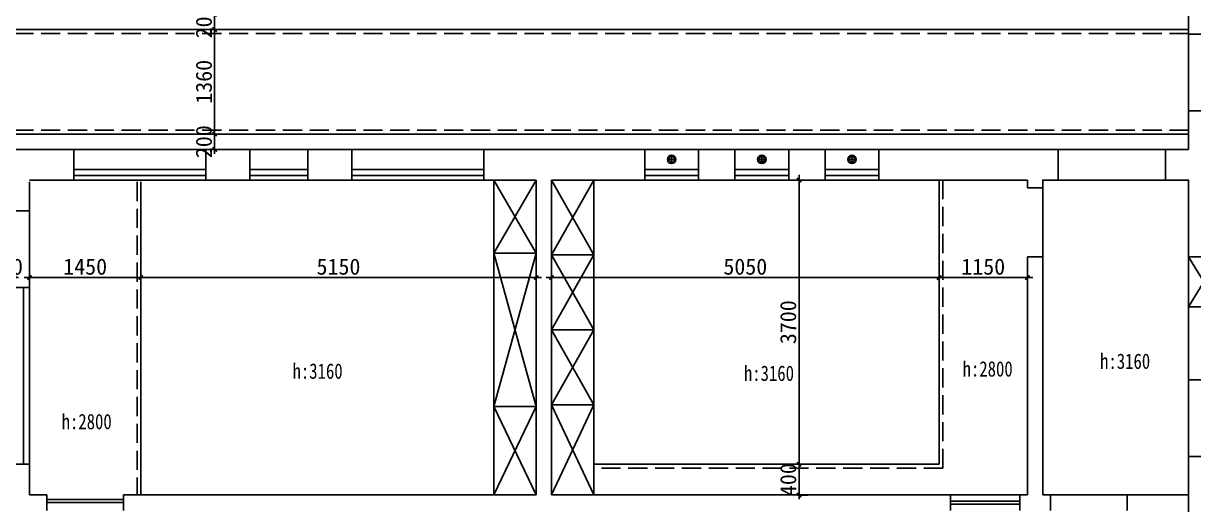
# Model space of a CAD drawing. Header units: millimetres. Extents: x 561810 to 956823, y -438984 to -391712.
# Drawn here: x 729406 to 744651, y -409128 to -402863 of the extents above; entities that cross this region are included whole.
import ezdxf

# ---------------------------------------------------------------- set-up
doc = ezdxf.new("R2010")
doc.units = ezdxf.units.MM
doc.header["$LTSCALE"] = 10
doc.header["$MEASUREMENT"] = 0
doc.linetypes.add('DASH', pattern=[0.35, 0.25, -0.1])
doc.layers.get('0').update_dxf_attribs({"linetype": 'CONTINUOUS'})
doc.layers.get('DEFPOINTS').update_dxf_attribs({"color": 1, "linetype": 'CONTINUOUS'})
for name, color, linetype in [('4-P灯具', 142, 'CONTINUOUS'), ('WALL', 7, 'CONTINUOUS'), ('WINDOW', 4, 'CONTINUOUS'), ('填充', 8, 'CONTINUOUS'), ('墙', 7, 'CONTINUOUS')]:
    doc.layers.add(name, color=color, linetype=linetype)
doc.styles.add('12', font='', dxfattribs={"width": 0.8})
doc.styles.add('施洛华标注样式', font='')
doc.styles.get('12').set_extended_font_data('SimSun')
doc.styles.get('施洛华标注样式').set_extended_font_data('SimSun')
doc.dimstyles.new('外标尺寸', dxfattribs={"dimscale": 70, "dimtxt": 3, "dimasz": 0.8, "dimexe": 0.25, "dimexo": 1, "dimgap": 0.5, "dimtad": 1, "dimdec": 0, "dimtxsty": '施洛华标注样式', "dimblk": 'ARCHTICK', "dimcen": 1.5, "dimdle": 1, "dimclrd": 250, "dimclre": 250, "dimclrt": 62, "dimadec": 0, "dimazin": 0, "dimtfac": 1, "dimtdec": 0, "dimtix": 1, "dimtmove": 1, "dimatfit": 3, "dimldrblk": 'ARCHTICK', "dimfxl": 0, "dimarcsym": 0})

# ---------------------------------------------------------------- blocks, each defined once
blk = doc.blocks.new('_ARCHTICK')
at = {"color": 0, "linetype": 'ByBlock', "const_width": 0.4}
blk.add_lwpolyline([(-0.5, -0.5), (0.5, 0.5)], dxfattribs=at)
blk = doc.blocks.new('*D349')
at = {"color": 250, "lineweight": -2}
for p, q in [((729086, -406171), (729030, -406171)), ((729086, -406288), (729086, -406153)), ((729086, -406171), (729286, -406171)), ((729286, -406288), (729286, -406153)), ((729286, -406171), (729342, -406171))]:
    blk.add_line(p, q, dxfattribs=at)
at = {"layer": 'DEFPOINTS', "color": 0}
for p in [(729286, -406171), (729086, -406358), (729286, -406358)]:
    blk.add_point(p, dxfattribs=at)
at = {"color": 250, "lineweight": -2, "xscale": 56, "yscale": 56, "zscale": 56}
blk.add_blockref('_ARCHTICK', (729086, -406171), dxfattribs=at)
at = {"color": 250, "lineweight": -2, "xscale": 56, "yscale": 56, "zscale": 56, "rotation": 180}
blk.add_blockref('_ARCHTICK', (729286, -406171), dxfattribs=at)
at = {"color": 62, "insert": (729186, -406031), "char_height": 210, "attachment_point": 5, "style": '施洛华标注样式'}
blk.add_mtext('200', dxfattribs=at)
blk = doc.blocks.new('*D350')
at = {"color": 250, "lineweight": -2}
for p, q in [((731898, -404303), (731898, -404247)), ((731999, -404303), (731880, -404303)), ((731898, -404503), (731898, -404303)), ((731999, -404503), (731880, -404503)), ((731898, -404503), (731898, -404559))]:
    blk.add_line(p, q, dxfattribs=at)
at = {"layer": 'DEFPOINTS', "color": 0}
for p in [(731898, -404303), (732069, -404303), (732069, -404503)]:
    blk.add_point(p, dxfattribs=at)
at = {"color": 250, "lineweight": -2, "xscale": 56, "yscale": 56, "zscale": 56}
for p, rotation in [((731898, -404303), 270), ((731898, -404503), 90)]:
    blk.add_blockref('_ARCHTICK', p, dxfattribs=dict(at, rotation=rotation))
at = {"color": 62, "insert": (731758, -404403), "char_height": 210, "attachment_point": 5, "rotation": 90, "style": '施洛华标注样式'}
blk.add_mtext('200', dxfattribs=at)
blk = doc.blocks.new('*D351')
at = {"color": 250, "lineweight": -2}
for p, q in [((731898, -404373), (731898, -402873)), ((731999, -402943), (731880, -402943)), ((731999, -404303), (731880, -404303))]:
    blk.add_line(p, q, dxfattribs=at)
at = {"layer": 'DEFPOINTS', "color": 0}
for p in [(731898, -402943), (732069, -402943), (732069, -404303)]:
    blk.add_point(p, dxfattribs=at)
at = {"color": 250, "lineweight": -2, "xscale": 56, "yscale": 56, "zscale": 56}
for p, rotation in [((731898, -402943), 90), ((731898, -404303), 270)]:
    blk.add_blockref('_ARCHTICK', p, dxfattribs=dict(at, rotation=rotation))
at = {"color": 62, "insert": (731758, -403623), "char_height": 210, "attachment_point": 5, "rotation": 90, "style": '施洛华标注样式'}
blk.add_mtext('1360', dxfattribs=at)
blk = doc.blocks.new('*D352')
at = {"color": 250, "lineweight": -2}
for p, q in [((731999, -402743), (731880, -402743)), ((731898, -402743), (731898, -402687)), ((731898, -402943), (731898, -402743)), ((731999, -402943), (731880, -402943)), ((731898, -402943), (731898, -402999))]:
    blk.add_line(p, q, dxfattribs=at)
at = {"layer": 'DEFPOINTS', "color": 0}
for p in [(731898, -402743), (732069, -402743), (732069, -402943)]:
    blk.add_point(p, dxfattribs=at)
at = {"color": 250, "lineweight": -2, "xscale": 56, "yscale": 56, "zscale": 56}
for p, rotation in [((731898, -402743), 270), ((731898, -402943), 90)]:
    blk.add_blockref('_ARCHTICK', p, dxfattribs=dict(at, rotation=rotation))
at = {"color": 62, "insert": (731758, -402843), "char_height": 210, "attachment_point": 5, "rotation": 90, "style": '施洛华标注样式'}
blk.add_mtext('200', dxfattribs=at)
blk = doc.blocks.new('*D353')
at = {"color": 250, "lineweight": -2}
for p, q in [((729416, -406171), (731006, -406171)), ((729486, -406288), (729486, -406153)), ((730936, -406288), (730936, -406153))]:
    blk.add_line(p, q, dxfattribs=at)
at = {"layer": 'DEFPOINTS', "color": 0}
for p in [(730936, -406171), (729486, -406358), (730936, -406358)]:
    blk.add_point(p, dxfattribs=at)
at = {"color": 250, "lineweight": -2, "xscale": 56, "yscale": 56, "zscale": 56, "rotation": 180}
blk.add_blockref('_ARCHTICK', (729486, -406171), dxfattribs=at)
at = {"color": 250, "lineweight": -2, "xscale": 56, "yscale": 56, "zscale": 56}
blk.add_blockref('_ARCHTICK', (730936, -406171), dxfattribs=at)
at = {"color": 62, "insert": (730211, -406031), "char_height": 210, "attachment_point": 5, "style": '施洛华标注样式'}
blk.add_mtext('1450', dxfattribs=at)
blk = doc.blocks.new('*D354')
at = {"color": 250, "lineweight": -2}
for p, q in [((730866, -406171), (736156, -406171)), ((730936, -406288), (730936, -406153)), ((736086, -406288), (736086, -406153))]:
    blk.add_line(p, q, dxfattribs=at)
at = {"layer": 'DEFPOINTS', "color": 0}
for p in [(736086, -406171), (730936, -406358), (736086, -406358)]:
    blk.add_point(p, dxfattribs=at)
at = {"color": 250, "lineweight": -2, "xscale": 56, "yscale": 56, "zscale": 56, "rotation": 180}
blk.add_blockref('_ARCHTICK', (730936, -406171), dxfattribs=at)
at = {"color": 250, "lineweight": -2, "xscale": 56, "yscale": 56, "zscale": 56}
blk.add_blockref('_ARCHTICK', (736086, -406171), dxfattribs=at)
at = {"color": 62, "insert": (733511, -406031), "char_height": 210, "attachment_point": 5, "style": '施洛华标注样式'}
blk.add_mtext('5150', dxfattribs=at)
blk = doc.blocks.new('*D355')
at = {"color": 250, "lineweight": -2}
for p, q in [((736216, -406171), (741406, -406171)), ((736286, -406288), (736286, -406153)), ((741336, -406288), (741336, -406153))]:
    blk.add_line(p, q, dxfattribs=at)
at = {"layer": 'DEFPOINTS', "color": 0}
for p in [(741336, -406171), (736286, -406358), (741336, -406358)]:
    blk.add_point(p, dxfattribs=at)
at = {"color": 250, "lineweight": -2, "xscale": 56, "yscale": 56, "zscale": 56, "rotation": 180}
blk.add_blockref('_ARCHTICK', (736286, -406171), dxfattribs=at)
at = {"color": 250, "lineweight": -2, "xscale": 56, "yscale": 56, "zscale": 56}
blk.add_blockref('_ARCHTICK', (741336, -406171), dxfattribs=at)
at = {"color": 62, "insert": (738811, -406031), "char_height": 210, "attachment_point": 5, "style": '施洛华标注样式'}
blk.add_mtext('5050', dxfattribs=at)
blk = doc.blocks.new('*D356')
at = {"color": 250, "lineweight": -2}
for p, q in [((741266, -406171), (742556, -406171)), ((741336, -406288), (741336, -406153)), ((742486, -406288), (742486, -406153))]:
    blk.add_line(p, q, dxfattribs=at)
at = {"layer": 'DEFPOINTS', "color": 0}
for p in [(742486, -406171), (741336, -406358), (742486, -406358)]:
    blk.add_point(p, dxfattribs=at)
at = {"color": 250, "lineweight": -2, "xscale": 56, "yscale": 56, "zscale": 56, "rotation": 180}
blk.add_blockref('_ARCHTICK', (741336, -406171), dxfattribs=at)
at = {"color": 250, "lineweight": -2, "xscale": 56, "yscale": 56, "zscale": 56}
blk.add_blockref('_ARCHTICK', (742486, -406171), dxfattribs=at)
at = {"color": 62, "insert": (741911, -406031), "char_height": 210, "attachment_point": 5, "style": '施洛华标注样式'}
blk.add_mtext('1150', dxfattribs=at)
blk = doc.blocks.new('*D357')
at = {"color": 250, "lineweight": -2}
for p, q in [((739511, -408603), (739511, -408547)), ((739624, -408603), (739494, -408603)), ((739511, -409003), (739511, -408603)), ((739624, -409003), (739494, -409003)), ((739511, -409003), (739511, -409059))]:
    blk.add_line(p, q, dxfattribs=at)
at = {"layer": 'DEFPOINTS', "color": 0}
for p in [(739511, -408603), (739694, -408603), (739694, -409003)]:
    blk.add_point(p, dxfattribs=at)
at = {"color": 250, "lineweight": -2, "xscale": 56, "yscale": 56, "zscale": 56}
for p, rotation in [((739511, -408603), 270), ((739511, -409003), 90)]:
    blk.add_blockref('_ARCHTICK', p, dxfattribs=dict(at, rotation=rotation))
at = {"color": 62, "insert": (739371, -408803), "char_height": 210, "attachment_point": 5, "rotation": 90, "style": '施洛华标注样式'}
blk.add_mtext('400', dxfattribs=at)
blk = doc.blocks.new('*D358')
at = {"color": 250, "lineweight": -2}
for p, q in [((739624, -404903), (739494, -404903)), ((739511, -408673), (739511, -404833)), ((739624, -408603), (739494, -408603))]:
    blk.add_line(p, q, dxfattribs=at)
at = {"layer": 'DEFPOINTS', "color": 0}
for p in [(739511, -404903), (739694, -404903), (739694, -408603)]:
    blk.add_point(p, dxfattribs=at)
at = {"color": 250, "lineweight": -2, "xscale": 56, "yscale": 56, "zscale": 56}
for p, rotation in [((739511, -404903), 90), ((739511, -408603), 270)]:
    blk.add_blockref('_ARCHTICK', p, dxfattribs=dict(at, rotation=rotation))
at = {"color": 62, "insert": (739371, -406753), "char_height": 210, "attachment_point": 5, "rotation": 90, "style": '施洛华标注样式'}
blk.add_mtext('3700', dxfattribs=at)

msp = doc.modelspace()

# ---------------------------------------------------------------- linework, layer by layer
at = {"color": 250}
for p, q in [((730061.7, -404502.8), (731781.7, -404502.8)), ((732356.6, -404502.8), (733111.5, -404502.8)), ((733686.4, -404502.8), (735406.4, -404502.8)), ((737501.3, -404502.8), (740551.1, -404502.8)), ((735406.4, -404902.8), (730061.7, -404902.8)), ((740551.1, -404902.8), (737501.3, -404902.8))]:
    msp.add_line(p, q, dxfattribs=at)
for points in [[(736086.3, -404902.8), (735536.3, -405852.8), (736086.3, -407852.8), (735536.3, -409002.8)], [(736086.3, -409002.8), (735536.3, -407852.8), (736086.3, -405852.8), (735536.3, -404902.8)], [(736836.3, -404902.8), (736286.3, -405877.8), (736836.3, -406852.8), (736286.3, -407827.8), (736836.3, -409002.8)], [(736286.3, -409002.8), (736836.3, -407827.8), (736286.3, -406852.8), (736836.3, -405877.8), (736286.3, -404902.8)]]:
    msp.add_lwpolyline(points, dxfattribs=at)
at = {"layer": '4-P灯具', "color": 250, "ltscale": 20}
for p, q in [((737851.3, -404577.8), (737851.3, -404687.8)), ((739026.2, -404577.8), (739026.2, -404687.8)), ((740201.1, -404577.8), (740201.1, -404687.8)), ((737906.3, -404632.8), (737796.3, -404632.8)), ((739081.2, -404632.8), (738971.2, -404632.8)), ((740256.1, -404632.8), (740146.1, -404632.8))]:
    msp.add_line(p, q, dxfattribs=at)
at = {"layer": '4-P灯具', "color": 142}
for centre in [(737851.3, -404632.8), (739026.2, -404632.8), (740201.1, -404632.8)]:
    msp.add_circle(centre, 55, dxfattribs=at)
at = {"layer": '4-P灯具', "color": 250, "ltscale": 20}
for centre in [(737851.3, -404632.8), (739026.2, -404632.8), (740201.1, -404632.8)]:
    msp.add_circle(centre, 35, dxfattribs=at)
at = {"layer": 'WALL'}
for p, q in [((744586.3, -403002.8), (744586.3, -402742.8)), ((744586.3, -403002.8), (744786.3, -403002.8)), ((744786.3, -404002.8), (744586.3, -404002.8)), ((744586.3, -404002.8), (744586.3, -404502.8)), ((730061.7, -404502.8), (729286.3, -404502.8)), ((730061.7, -404902.8), (730061.7, -404502.8)), ((731781.7, -404902.8), (731781.7, -404502.8)), ((737501.3, -404502.8), (735406.4, -404502.8)), ((735406.4, -404902.8), (735406.4, -404502.8)), ((737501.3, -404502.8), (737501.3, -404902.8)), ((740551.1, -404502.8), (742885.9, -404502.8)), ((740551.1, -404502.8), (740551.1, -404902.8)), ((742885.9, -404902.8), (742885.9, -404502.8)), ((744586.3, -404502.8), (744286.1, -404502.8)), ((744286.1, -404502.8), (744286.1, -404902.8)), ((730061.7, -404902.8), (729486.3, -404902.8)), ((735406.4, -404902.8), (736086.3, -404902.8)), ((736086.3, -404902.8), (736086.3, -409002.8)), ((736286.3, -404902.8), (736286.3, -409002.8)), ((736286.3, -404902.8), (737501.3, -404902.8)), ((740551.1, -404902.8), (742486.3, -404902.8)), ((742486.3, -404902.8), (742486.3, -405002.8)), ((742686.3, -404902.8), (742885.9, -404902.8)), ((742686.3, -404902.8), (742686.3, -405002.8)), ((744286.1, -404902.8), (744586.3, -404902.8)), ((744586.3, -404902.8), (744586.3, -405902.8)), ((729486.3, -405302.8), (729486.3, -404925.8)), ((742485.9, -405002.8), (742686.3, -405002.8)), ((729486.3, -405302.8), (729286.3, -405302.8)), ((742486.3, -405902.8), (742486.3, -409002.8)), ((742486.3, -405902.8), (742686.3, -405902.8)), ((742686.3, -405902.8), (742686.3, -409002.8)), ((744986.1, -405902.8), (744586.3, -405902.8)), ((729486.3, -406302.8), (729286.3, -406302.8)), ((729486.3, -409002.8), (729486.3, -406302.8)), ((744586.3, -406552.8), (744586.3, -407502.8)), ((744986.1, -406552.8), (744586.3, -406552.8)), ((744586.3, -407502.8), (744786.3, -407502.8)), ((744586.3, -408502.8), (744586.3, -410902.8)), ((744586.3, -408502.8), (744786.3, -408502.8)), ((729486.3, -408602.8), (729286.3, -408602.8)), ((729486.3, -408602.8), (729486.3, -409002.8)), ((729711.3, -409002.8), (729486.3, -409002.8)), ((729711.3, -409202.8), (729711.3, -409002.8)), ((736086.3, -409002.8), (730711.3, -409002.8)), ((730711.3, -409202.8), (730711.3, -409002.8)), ((730711.3, -409202.8), (730711.3, -409002.8)), ((741486.3, -409002.8), (736286.3, -409002.8)), ((741486.3, -409002.8), (741486.3, -409202.8)), ((742386.3, -409002.8), (742386.3, -409202.8)), ((742486.3, -409002.8), (742386.3, -409002.8)), ((742785.9, -409002.8), (742686.3, -409002.8)), ((742785.9, -409202.8), (742785.9, -409002.8)), ((744586.3, -409002.8), (743785.9, -409002.8)), ((743785.9, -409002.8), (743785.9, -409202.8))]:
    msp.add_line(p, q, dxfattribs=at)
for points in [[(731781.7, -404502.8), (732356.6, -404502.8), (732356.6, -404902.8), (731781.7, -404902.8)], [(733111.5, -404502.8), (733686.4, -404502.8), (733686.4, -404902.8), (733111.5, -404902.8)], [(738201.3, -404502.8), (738676.2, -404502.8), (738676.2, -404902.8), (738201.3, -404902.8)], [(739376.2, -404502.8), (739851.1, -404502.8), (739851.1, -404902.8), (739376.2, -404902.8)]]:
    msp.add_lwpolyline(points, close=True, dxfattribs=at)
at = {"layer": 'WINDOW'}
msp.add_line((729406.3, -406302.8), (729406.3, -408602.8), dxfattribs=at)
for points in [[(730061.7, -404762.8), (731781.7, -404762.8), (731781.7, -404842.8), (730061.7, -404842.8)], [(732356.6, -404762.8), (733111.5, -404762.8), (733111.5, -404842.8), (732356.6, -404842.8)], [(733686.4, -404762.8), (735406.4, -404762.8), (735406.4, -404842.8), (733686.4, -404842.8)], [(737501.3, -404762.8), (738201.3, -404762.8), (738201.3, -404842.8), (737501.3, -404842.8)], [(738676.2, -404762.8), (739376.2, -404762.8), (739376.2, -404842.8), (738676.2, -404842.8)], [(740551.1, -404762.8), (739851.1, -404762.8), (739851.1, -404842.8), (740551.1, -404842.8)]]:
    msp.add_lwpolyline(points, close=True, dxfattribs=at)
for points in [[(729711.3, -409062.8), (730711.3, -409062.8), (730711.3, -409102.8), (729711.3, -409102.8), (729711.3, -409062.8)], [(741486.3, -409082.8), (742386.3, -409082.8), (742386.3, -409122.8), (741486.3, -409122.8), (741486.3, -409082.8)]]:
    msp.add_lwpolyline(points, dxfattribs=at)
at = {"layer": '填充', "color": 142, "ltscale": 0.01}
for p, q in [((744586.3, -402942.8), (727186.3, -402942.8)), ((744586.3, -404302.8), (729086.3, -404302.8)), ((742885.9, -404502.8), (744286.1, -404502.8)), ((741336.3, -408602.8), (741336.3, -404902.8)), ((730936.3, -404925.8), (730936.3, -409002.8)), ((729486.3, -406302.8), (729486.3, -405302.8)), ((744586.3, -405902.8), (744586.3, -406552.8)), ((741336.3, -408602.8), (736836.3, -408602.8))]:
    msp.add_line(p, q, dxfattribs=at)
at = {"layer": '填充', "color": 2, "linetype": 'DASH', "ltscale": 100}
for p, q in [((744586.3, -402992.8), (727236.3, -402992.8)), ((744586.3, -404252.8), (729036.3, -404252.8)), ((741386.3, -408652.8), (741386.3, -404902.8)), ((730886.3, -404925.8), (730886.3, -409002.8)), ((741386.3, -408652.8), (736836.3, -408652.8))]:
    msp.add_line(p, q, dxfattribs=at)
at = {"layer": '填充', "color": 250, "ltscale": 0.01}
for p, q in [((735536.3, -404902.8), (735536.3, -409002.8)), ((736836.3, -404902.8), (736836.3, -409002.8)), ((735536.3, -405852.8), (736086.3, -405852.8)), ((736836.3, -405877.8), (736286.3, -405877.8)), ((736836.3, -406852.8), (736286.3, -406852.8)), ((735536.3, -407852.8), (736086.3, -407852.8)), ((736836.3, -407827.8), (736286.3, -407827.8))]:
    msp.add_line(p, q, dxfattribs=at)
at = {"layer": '填充', "color": 142, "ltscale": 0.01}
msp.add_lwpolyline([(742686.3, -409002.8), (744586.3, -409002.8), (744586.3, -404902.8), (742686.3, -404902.8)], close=True, dxfattribs=at)
at = {"layer": '墙', "color": 250}
for p, q in [((744586.3, -403002.8), (744586.3, -404002.8)), ((742885.9, -404902.8), (744286.1, -404902.8)), ((744586.3, -406552.8), (744986.1, -405902.8)), ((744586.3, -405902.8), (744986.1, -406552.8)), ((744586.3, -408502.8), (744586.3, -407502.8)), ((741486.3, -409002.8), (742386.3, -409002.8)), ((742785.9, -409002.8), (743785.9, -409002.8))]:
    msp.add_line(p, q, dxfattribs=at)

# ---------------------------------------------------------------- texts
at = {"layer": '填充', "color": 142, "ltscale": 0.01, "style": '12', "width": 0.8}
for s, p in [('h:3160', (743432.7, -407360.8)), ('h:3160', (732912.3, -407489.6)), ('h:3160', (738792.6, -407517.4)), ('h:2800', (741641.8, -407460.9)), ('h:2800', (729904, -408146.7))]:
    msp.add_text(s, height=200, dxfattribs=at).set_placement(p)

# ---------------------------------------------------------------- dimensions: what is measured, and where the dimension line sits
at = {"color": 1}
for base, p1, p2, picture, middle in [((731897.7, -402742.8), (732069.1, -402942.8), (732069.1, -402742.8), '*D352', (731757.7, -402842.8)), ((731897.7, -402942.8), (732069.1, -404302.8), (732069.1, -402942.8), '*D351', (731757.7, -403622.8)), ((731897.7, -404302.8), (732069.1, -404502.8), (732069.1, -404302.8), '*D350', (731757.7, -404402.8)), ((739511.1, -404902.8), (739693.7, -408602.8), (739693.7, -404902.8), '*D358', (739371.1, -406752.8)), ((739511.1, -408602.8), (739693.7, -409002.8), (739693.7, -408602.8), '*D357', (739371.1, -408802.8))]:
    dim = msp.add_linear_dim(base=base, p1=p1, p2=p2, angle=90, dimstyle='外标尺寸', dxfattribs=at)
    dim.commit()
    dim.dimension.update_dxf_attribs({"geometry": picture, "text_midpoint": middle})
for base, p1, p2, picture, middle in [((729286.3, -406170.8), (729086.3, -406357.9), (729286.3, -406357.9), '*D349', (729186.3, -406030.8)), ((730936.3, -406170.8), (729486.4, -406357.9), (730936.3, -406357.9), '*D353', (730211.3, -406030.8)), ((736086.3, -406170.8), (730936.3, -406357.9), (736086.3, -406357.9), '*D354', (733511.3, -406030.8)), ((741336.3, -406170.8), (736286.3, -406357.9), (741336.3, -406357.9), '*D355', (738811.3, -406030.8)), ((742486.3, -406170.8), (741336.3, -406357.9), (742486.3, -406357.9), '*D356', (741911.3, -406030.8))]:
    dim = msp.add_linear_dim(base=base, p1=p1, p2=p2, dimstyle='外标尺寸', dxfattribs=at)
    dim.commit()
    dim.dimension.update_dxf_attribs({"geometry": picture, "text_midpoint": middle})

doc.saveas('drawing.dxf')
